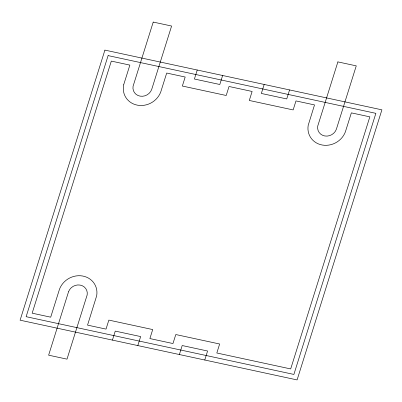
<?xml version="1.0" encoding="UTF-8"?>
<svg xmlns="http://www.w3.org/2000/svg" width="402" height="402" viewBox="0 0 402 402"><rect width="100%" height="100%" fill="white"/><g stroke="black" fill="none" stroke-linecap="round" stroke-linejoin="round"><path stroke-width="0.6" d="M112.429 340.102L115.258 331.097L140.65 336.574L137.821 345.579M197.241 70.018L194.412 79.018L219.804 84.495L222.628 75.491M179.372 354.539L182.196 345.534L207.588 351.011L204.759 360.016M264.179 84.45L261.35 93.455L286.742 98.932L289.571 89.927M123.655 84.857L123.55 85.455A19.728 17.995 -29.9 0 0 137.645 105.213A19.728 17.995 -29.9 0 0 160.73 92.013L166.699 73.043L185.181 77.028L182.352 86.033L226.21 95.49L229.034 86.485L252.119 91.465L249.29 100.465L293.148 109.927L295.978 100.922L314.52 104.922L308.208 125.278A19.728 17.995 -29.9 0 0 322.309 145.037A19.728 17.995 -29.9 0 0 345.388 131.841L351.358 112.867L369.84 116.851L290.686 368.93L216.819 353.001L219.648 344.001L175.79 334.539L172.966 343.544L149.881 338.564L152.71 329.565L108.852 320.103L106.022 329.107L87.546 325.123L96.681 295.761A19.728 17.995 -29.9 0 0 82.586 276.003A19.728 17.995 -29.9 0 0 59.501 289.204L50.702 317.178L32.16 313.178L111.314 61.099L129.856 65.099L123.655 84.857M104.907 50.104L20.1 320.188L297.093 379.925L381.9 109.841L104.907 50.104M108.113 55.602L26.13 316.686L293.887 374.428L375.87 113.344L108.113 55.602M68.571 291.676L48.627 355.182L67.003 359.142L87.159 294.952A9.864 9 -29.9 0 0 80.109 285.078A9.864 9 -29.9 0 0 68.571 291.676M153.227 22.075L133.072 86.264A9.864 9 -29.9 0 0 140.117 96.143A9.864 9 -29.9 0 0 151.66 89.54L171.599 26.035L153.227 22.075M337.886 61.898L317.731 126.087A9.864 9 -29.9 0 0 324.781 135.966A9.864 9 -29.9 0 0 336.323 129.364L356.262 65.863L337.886 61.898"/></g></svg>
